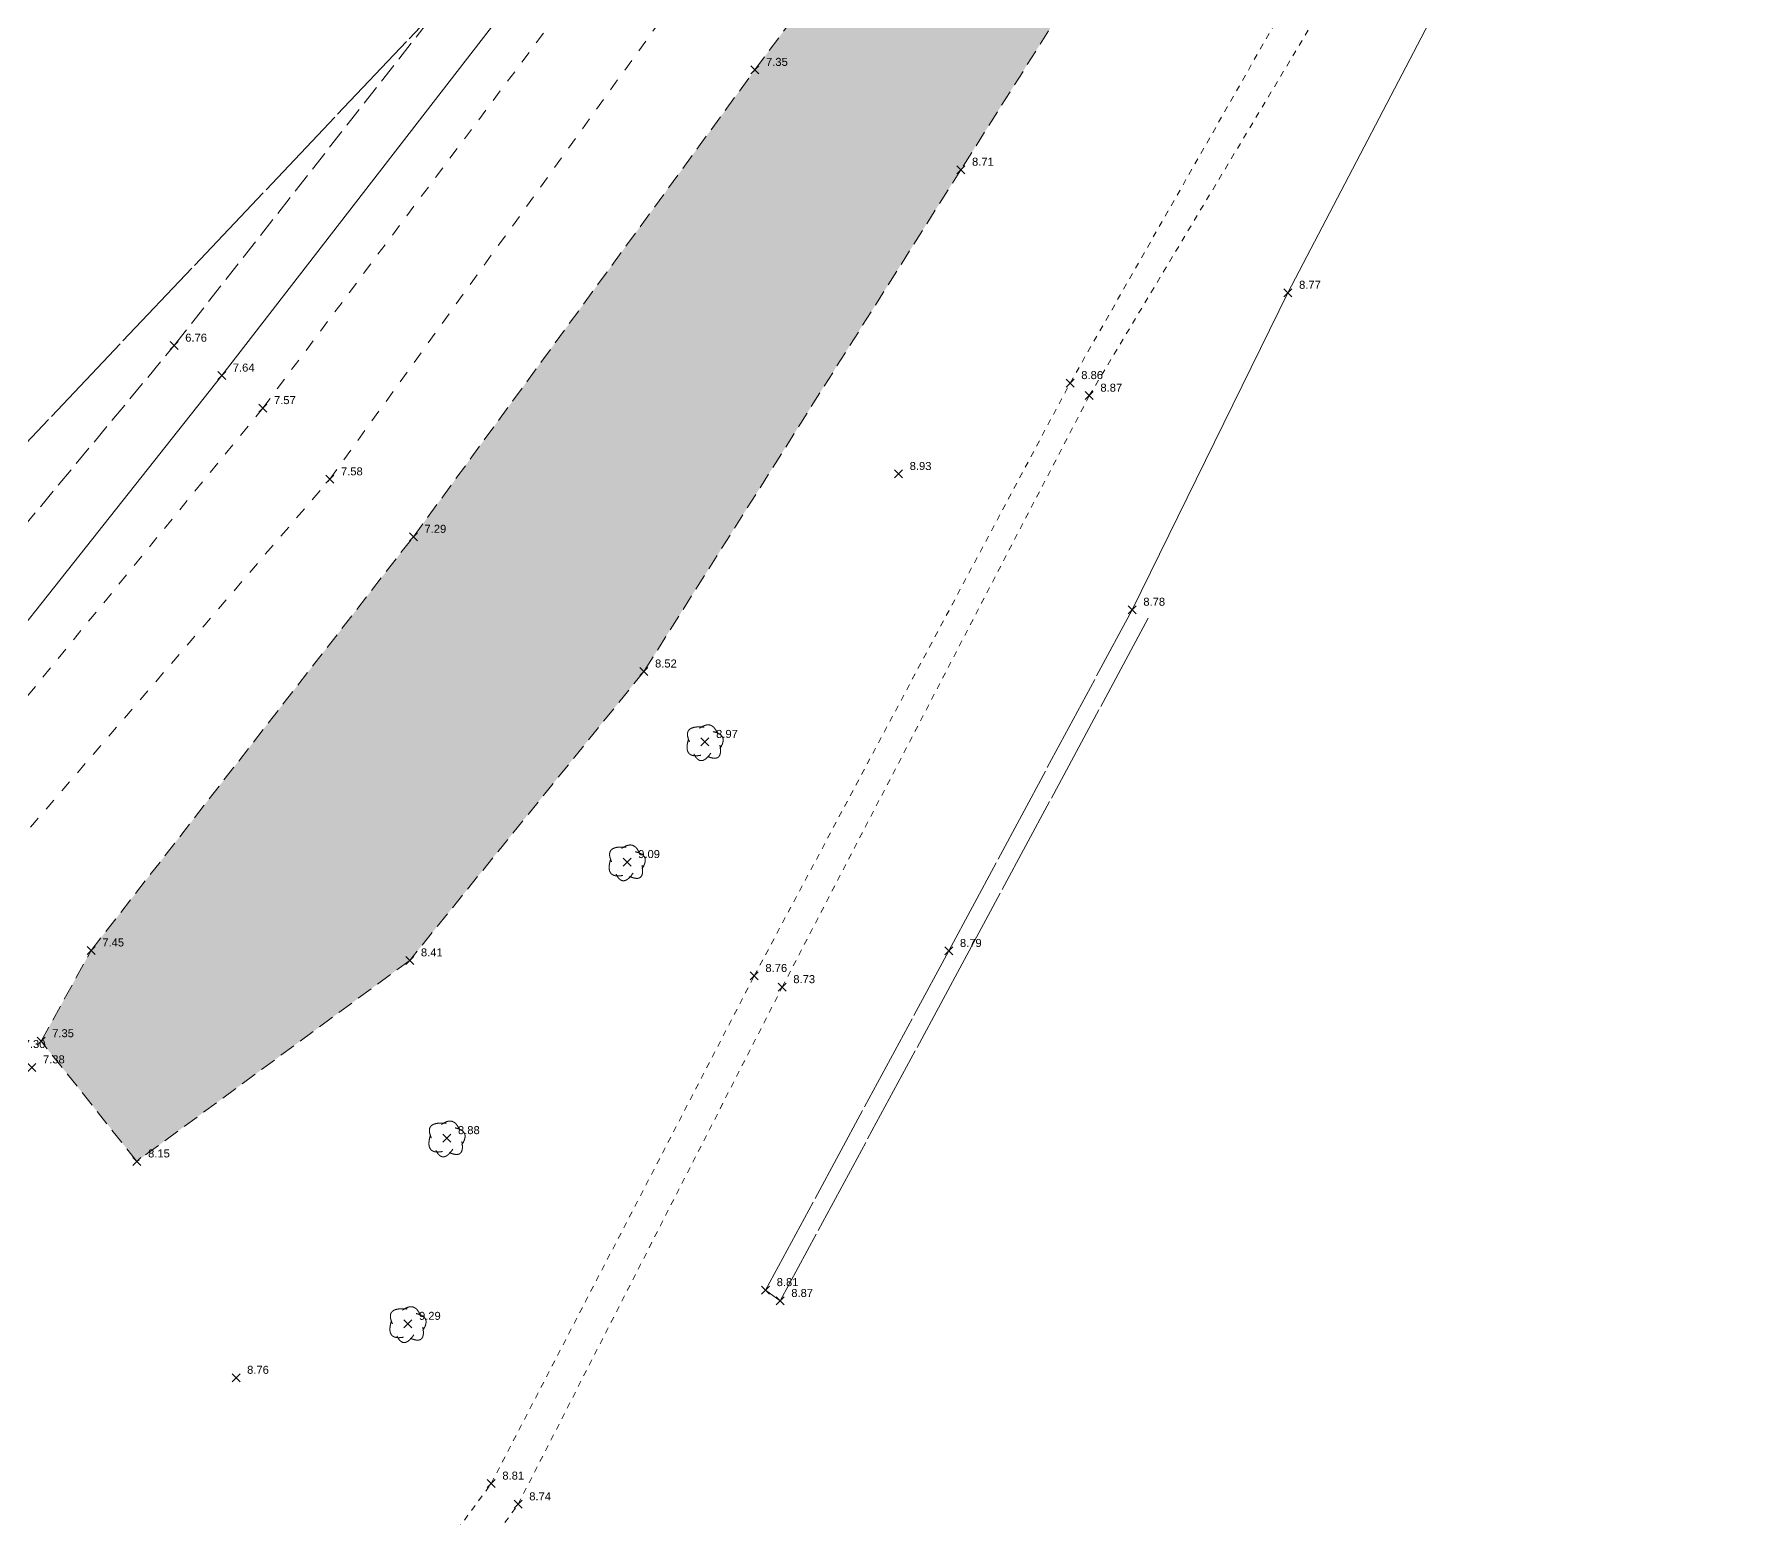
# Model space of a CAD drawing. Header units: metres. Extents: x 1232176 to 1232774, y 7198915 to 7199601.
# Drawn here: x 1232237.78 to 1232280.84, y 7198975.47 to 7199012.56 of the extents above; entities that cross this region are included whole.
import ezdxf

# ---------------------------------------------------------------- set-up
doc = ezdxf.new("R2010")
doc.units = ezdxf.units.M
doc.header["$PDMODE"] = 3
doc.header["$PDSIZE"] = 0.1
for name, pattern in [('LL_0829', [0.6, 0.3, -0.3]), ('OL_0942', [0.7, 0.5, -0.2]), ('SL_1146', [2.5, 2.5, 0]), ('Socle_Continu', [2.5, 2.5, 0]), ('TL_1181', [0.3, 0.15, -0.15]), ('TL_1182', [0.6, 0.4, -0.2]), ('YL_2901', [2.5, 2.5, 0])]:
    doc.linetypes.add(name, pattern=pattern)
for name, color, linetype, lineweight in [('CLOTU_SCS', 212, 'Socle_Continu', 13), ('JARDH_SCS', 82, 'Socle_Continu', 13), ('JARDI_SCS', 82, 'Socle_Continu', 13), ('NIVEL_SCS', 102, 'Socle_Continu', 13), ('SIGTA_SCI', 7, 'Socle_Continu', 13), ('SIGTO_SCI', 255, 'Socle_Continu', 13), ('VOIRI_SCS', 7, 'Socle_Continu', 13)]:
    doc.layers.add(name, color=color, linetype=linetype, lineweight=lineweight)
doc.layers.add('SIGTS_PSS', color=7, linetype='Socle_Continu', lineweight=13, true_color=0x9966cc)
doc.styles.get("Standard").update_dxf_attribs({"font": 'arial.ttf'})
doc.styles.add('Style_1', font='WINGDNG2.TTF')
doc.linetypes.add('OL_0943', pattern='A,0.4,["│",Standard,S=0.127,R=0,X=-0.32,Y=0.08],0.15,["l ı l ı l",Standard,S=0.127,R=0,X=-0.35,Y=0]', length=0.55)
doc.linetypes.add('SL_1142', pattern='A,0.5,0,["£",Style_1,S=0.1,R=0,X=0.2,Y=0],0.5', length=1)

# ---------------------------------------------------------------- blocks, each defined once
blk = doc.blocks.new('YP_1521')
at = {"layer": 'SIGTO_SCI', "color": 7, "linetype": 'Socle_Continu'}
blk.add_point((0, 0), dxfattribs=at)
at = {"layer": 'SIGTA_SCI', "linetype": 'Socle_Continu'}
blk.add_attdef('ALT', (0.278, 0.099), '', height=0.2, dxfattribs=at)
at = {"layer": 'SIGTA_SCI', "linetype": 'Socle_Continu', "flags": 9}
blk.add_attdef('CALQUE_ALT', (1.69, -1.18), '', height=0.2, dxfattribs=at)
at = {"layer": 'SIGTO_SCI', "linetype": 'Socle_Continu', "flags": 9}
for tag, p in [('ID', (1.69, 0.105)), ('NATURE', (1.69, -0.216)), ('FAMILLE', (1.69, -0.538)), ('CALQUE', (1.69, -0.859)), ('PCRS', (1.69, -1.823))]:
    blk.add_attdef(tag, p, '', height=0.2, dxfattribs=at)
blk = doc.blocks.new('TP_1203')
at = {"layer": 'JARDI_SCS', "linetype": 'Socle_Continu'}
for points in [[(-0.414, 0.059, 0.030688), (-0.44, -0.051, 0.042762), (-0.448, -0.139, 0.002681), (-0.448, -0.145, 0.068057), (-0.437, -0.22, 0.027564), (-0.43, -0.238, 0.0661), (-0.407, -0.278, 0.02929), (-0.395, -0.292, 0.071575), (-0.359, -0.319, 0.024959), (-0.339, -0.328, 0.055555), (-0.293, -0.342, 0.042997), (-0.227, -0.347, 0.011964), (-0.208, -0.347, 0.03671), (-0.105, -0.334)], [(-0.02, 0.369, 0.026081), (-0.147, 0.375, 0.000498), (-0.149, 0.375, 0.000061), (-0.149, 0.375, 0.039737), (-0.254, 0.367, 0.05935), (-0.332, 0.345, 0.002412), (-0.335, 0.344, 0.092506), (-0.393, 0.305, 0.000753), (-0.393, 0.305, 0.098491), (-0.424, 0.258, 0.011844), (-0.427, 0.252, 0.083514), (-0.437, 0.191, 0.009601), (-0.437, 0.184, 0.062383), (-0.423, 0.101, 0.027233), (-0.4, 0.034, 0.012932), (-0.386, 0.003)], [(0.317, 0.2, 0.007667), (0.31, 0.219, 0.026874), (0.279, 0.282, 0.047786), (0.236, 0.346, 0.023985), (0.22, 0.364, 0.040407), (0.188, 0.391, 0.05708), (0.15, 0.412, 0.021505), (0.134, 0.418, 0.075257), (0.079, 0.426, 0.004647), (0.075, 0.426, 0.067031), (0.011, 0.416, 0.025669), (-0.025, 0.403, 0.024468), (-0.058, 0.388, 0.036292), (-0.133, 0.341)], [(0.373, -0.166, 0.034341), (0.42, -0.085, 0.016386), (0.431, -0.062, 0.033024), (0.447, -0.013, 0.065516), (0.455, 0.048, 0.004498), (0.455, 0.052, 0.088708), (0.444, 0.108, 0.001985), (0.443, 0.11, 0.087204), (0.413, 0.157, 0.010127), (0.407, 0.164, 0.060799), (0.363, 0.198, 0.037701), (0.311, 0.224, 0.012492), (0.293, 0.231, 0.034867), (0.205, 0.256)], [(-0.274, -0.306, 0.039486), (-0.23, -0.38, 0.04359), (-0.198, -0.418, 0.016585), (-0.184, -0.431, 0.081902), (-0.139, -0.459, 0.006579), (-0.135, -0.461, 0.089308), (-0.092, -0.468, 0.016983), (-0.084, -0.468, 0.078527), (-0.037, -0.457, 0.013117), (-0.03, -0.454, 0.063228), (0.027, -0.417, 0.02257), (0.061, -0.386, 0.018838), (0.086, -0.359, 0.027877), (0.148, -0.278)], [(0.064, -0.363, 0.004702), (0.076, -0.368, 0.029397), (0.155, -0.395, 0.053456), (0.231, -0.408, 0.017025), (0.243, -0.409, 0.067312), (0.292, -0.402, 0.029038), (0.305, -0.398, 0.085197), (0.338, -0.377, 0.008842), (0.341, -0.374, 0.097758), (0.369, -0.332, 0.000163), (0.369, -0.332, 0.072483), (0.386, -0.268, 0.026786), (0.388, -0.219, 0.018833), (0.387, -0.184, 0.02958), (0.373, -0.081)]]:
    blk.add_lwpolyline(points, format="xyb", dxfattribs=at)
at = {"layer": 'JARDI_SCS', "linetype": 'Socle_Continu', "flags": 9}
for tag, p in [('ID', (0.889, 0.246)), ('NATURE', (0.889, -0.075)), ('FAMILLE', (0.889, -0.396)), ('CALQUE', (0.889, -0.718)), ('PCRS', (0.889, -1.039))]:
    blk.add_attdef(tag, p, '', height=0.2, dxfattribs=at)

msp = doc.modelspace()

# ---------------------------------------------------------------- hatches: boundary and pattern name
at = {"layer": 'JARDH_SCS', "linetype": 'Socle_Continu'}
h = msp.add_hatch(dxfattribs=at)
h.set_pattern_fill('TL_1184', color=256, pattern_type=2)
h.set_pattern_definition([(296.565051, (0.15, 0.18), (1.0000000025, -1.00000000421), [0.02236068, -2.2137073]), (243.434949, (0.16, 0.2), (7.563e-09, -1.000000001118), [0.02236068, -2.2137073]), (0, (0.14, 0.2), (0, 1), [0.02, -0.98]), (285.945396, (0.12, 0.27), (1.0000000011657, -2.9999999985673), [0.0728011, -7.20730879]), (206.565051, (0.14, 0.28), (-1.00000000421, -1.0000000025), [0.02236068, -2.2137073]), (333.434949, (0.12, 0.29), (1.000000001118, 7.563e-09), [0.02236068, -2.2137073]), (251.565051, (0.14, 0.35), (7.2e-11, -1.000000003109), [0.06324555, -3.09903211]), (180, (0.16, 0.35), (-1e-16, -1), [0.02, -0.98]), (296.565051, (0.15, 0.37), (1.0000000025, -1.00000000421), [0.02236068, -2.2137073]), (233.130102, (0.18, 0.41), (-2.0000000185436, -2.9999999876376), [0.05, -4.95]), (180, (0.2, 0.41), (-1e-16, -1), [0.02, -0.98]), (270, (0.2, 0.43), (1, -2e-16), [0.02, -0.98]), (206.565051, (0.24, 0.45), (-1.00000000421, -1.0000000025), [0.04472136, -2.19134662]), (161.565051, (0.27, 0.44), (-1.000000003109, -7.2e-11), [0.03162278, -3.13065488]), (270, (0.27, 0.46), (1, -2e-16), [0.02, -0.98]), (180, (0.33, 0.46), (-1e-16, -1), [0.06, -0.94]), (116.565051, (0.34, 0.44), (-1.0000000025, 1.00000000421), [0.02236068, -2.2137073]), (243.434949, (0.35, 0.46), (7.563e-09, -1.000000001118), [0.02236068, -2.2137073]), (165.963757, (0.39, 0.45), (-1.000000001063, -1.30176e-08), [0.04123106, -4.08187457]), (135, (0.42, 0.42), (-0.99999999832, 6e-17), [0.04242641, -1.37178716]), (90, (0.42, 0.4), (-1, 6e-17), [0.02, -0.98]), (180, (0.44, 0.4), (-1e-16, -1), [0.02, -0.98]), (116.565051, (0.46, 0.36), (-1.0000000025, 1.00000000421), [0.04472136, -2.19134662]), (90, (0.46, 0.34), (-1, 6e-17), [0.02, -0.98]), (153.434949, (0.48, 0.33), (-1.000000001118, -7.563e-09), [0.02236068, -2.2137073]), (90, (0.48, 0.27), (-1, 6e-17), [0.06, -0.94]), (45, (0.46, 0.25), (0, 0.99999999832), [0.02828427, -1.38592929]), (116.565051, (0.47, 0.23), (-1.0000000025, 1.00000000421), [0.02236068, -2.2137073]), (68.198591, (0.45, 0.18), (0.99999997321, 3.000000010085), [0.05385165, -5.33131316]), (18.434949, (0.42, 0.17), (1.99999999364, 1.00000000929), [0.03162278, -3.13065488]), (90, (0.42, 0.15), (-1, 6e-17), [0.02, -0.98]), (36.869898, (0.38, 0.12), (0.999999993819, 1.000000006181), [0.05, -4.95]), (0, (0.35, 0.12), (0, 1), [0.03, -0.97]), (63.434949, (0.34, 0.1), (-7.563e-09, 1.000000001118), [0.02236068, -2.2137073]), (0, (0.28, 0.1), (0, 1), [0.06, -0.94]), (315, (0.26, 0.12), (0.99999999832, -3e-16), [0.02828427, -1.38592929]), (26.565051, (0.24, 0.11), (1.00000000421, 1.0000000025), [0.02236068, -2.2137073]), (341.565051, (0.21, 0.12), (1.000000003109, 7.2e-11), [0.03162278, -3.13065488]), (321.340192, (0.16, 0.16), (4.0000000117843, -2.999999983464), [0.06403124, -6.339093]), (90, (0.31, 0.27), (-1, 6e-17), [0.02, -0.98]), (0, (0.29, 0.27), (0, 1), [0.02, -0.98]), (270, (0.29, 0.29), (1, -2e-16), [0.02, -0.98]), (180, (0.31, 0.29), (-1e-16, -1), [0.02, -0.98]), (90, (0.75, 0.77), (-1, 6e-17), [0.02, -0.98]), (0, (0.73, 0.77), (0, 1), [0.02, -0.98]), (270, (0.73, 0.79), (1, -2e-16), [0.02, -0.98]), (180, (0.75, 0.79), (-1e-16, -1), [0.02, -0.98]), (296.565051, (0.59, 0.68), (1.0000000025, -1.00000000421), [0.02236068, -2.2137073]), (243.434949, (0.6, 0.7), (7.563e-09, -1.000000001118), [0.02236068, -2.2137073]), (0, (0.58, 0.7), (0, 1), [0.02, -0.98]), (285.945396, (0.56, 0.77), (1.0000000011657, -2.9999999985673), [0.0728011, -7.20730879]), (206.565051, (0.58, 0.78), (-1.00000000421, -1.0000000025), [0.02236068, -2.2137073]), (333.434949, (0.56, 0.79), (1.000000001118, 7.563e-09), [0.02236068, -2.2137073]), (251.565051, (0.58, 0.85), (7.2e-11, -1.000000003109), [0.06324555, -3.09903211]), (180, (0.6, 0.85), (-1e-16, -1), [0.02, -0.98]), (296.565051, (0.59, 0.87), (1.0000000025, -1.00000000421), [0.02236068, -2.2137073]), (233.130102, (0.62, 0.91), (-2.0000000185436, -2.9999999876376), [0.05, -4.95]), (180, (0.64, 0.91), (-1e-16, -1), [0.02, -0.98]), (270, (0.64, 0.93), (1, -2e-16), [0.02, -0.98]), (206.565051, (0.68, 0.95), (-1.00000000421, -1.0000000025), [0.04472136, -2.19134662]), (161.565051, (0.71, 0.94), (-1.000000003109, -7.2e-11), [0.03162278, -3.13065488]), (270, (0.71, 0.96), (1, -2e-16), [0.02, -0.98]), (180, (0.77, 0.96), (-1e-16, -1), [0.06, -0.94]), (116.565051, (0.78, 0.94), (-1.0000000025, 1.00000000421), [0.02236068, -2.2137073]), (243.434949, (0.79, 0.96), (7.563e-09, -1.000000001118), [0.02236068, -2.2137073]), (165.963757, (0.83, 0.95), (-1.000000001063, -1.30176e-08), [0.04123106, -4.08187457]), (135, (0.86, 0.92), (-0.99999999832, 6e-17), [0.04242641, -1.37178716]), (90, (0.86, 0.9), (-1, 6e-17), [0.02, -0.98]), (180, (0.88, 0.9), (-1e-16, -1), [0.02, -0.98]), (116.565051, (0.9, 0.86), (-1.0000000025, 1.00000000421), [0.04472136, -2.19134662]), (90, (0.9, 0.84), (-1, 6e-17), [0.02, -0.98]), (153.434949, (0.92, 0.83), (-1.000000001118, -7.563e-09), [0.02236068, -2.2137073]), (90, (0.92, 0.77), (-1, 6e-17), [0.06, -0.94]), (45, (0.9, 0.75), (0, 0.99999999832), [0.02828427, -1.38592929]), (116.565051, (0.91, 0.73), (-1.0000000025, 1.00000000421), [0.02236068, -2.2137073]), (68.198591, (0.89, 0.68), (0.99999997321, 3.000000010085), [0.05385165, -5.33131316]), (18.434949, (0.86, 0.67), (1.99999999364, 1.00000000929), [0.03162278, -3.13065488]), (90, (0.86, 0.65), (-1, 6e-17), [0.02, -0.98]), (36.869898, (0.82, 0.62), (0.999999993819, 1.000000006181), [0.05, -4.95]), (0, (0.79, 0.62), (0, 1), [0.03, -0.97]), (63.434949, (0.78, 0.6), (-7.563e-09, 1.000000001118), [0.02236068, -2.2137073]), (0, (0.72, 0.6), (0, 1), [0.06, -0.94]), (315, (0.7, 0.62), (0.99999999832, -3e-16), [0.02828427, -1.38592929]), (26.565051, (0.68, 0.61), (1.00000000421, 1.0000000025), [0.02236068, -2.2137073]), (341.565051, (0.65, 0.62), (1.000000003109, 7.2e-11), [0.03162278, -3.13065488]), (321.340192, (0.6, 0.66), (4.0000000117843, -2.999999983464), [0.06403124, -6.339093]), (296.565051, (0.51, 0.265), (1.0000000025, -1.00000000421), [0.01118034, -2.22488764]), (243.434949, (0.515, 0.275), (7.563e-09, -1.000000001118), [0.01118034, -2.22488764]), (0, (0.505, 0.275), (0, 1), [0.01, -0.99]), (285.945396, (0.495, 0.31), (1.0000000011657, -2.9999999985673), [0.03640055, -7.24370934]), (206.565051, (0.505, 0.315), (-1.00000000421, -1.0000000025), [0.01118034, -2.22488764]), (333.434949, (0.495, 0.32), (1.000000001118, 7.563e-09), [0.01118034, -2.22488764]), (251.565051, (0.505, 0.35), (7.2e-11, -1.000000003109), [0.03162278, -3.13065488]), (180, (0.515, 0.35), (-1e-16, -1), [0.01, -0.99]), (296.565051, (0.51, 0.36), (1.0000000025, -1.00000000421), [0.01118034, -2.22488764]), (233.130102, (0.525, 0.38), (-2.0000000185436, -2.9999999876376), [0.025, -4.975]), (180, (0.535, 0.38), (-1e-16, -1), [0.01, -0.99]), (270, (0.535, 0.39), (1, -2e-16), [0.01, -0.99]), (206.565051, (0.555, 0.4), (-1.00000000421, -1.0000000025), [0.02236068, -2.2137073]), (161.565051, (0.57, 0.395), (-1.000000003109, -7.2e-11), [0.01581139, -3.14646627]), (270, (0.57, 0.405), (1, -2e-16), [0.01, -0.99]), (180, (0.6, 0.405), (-1e-16, -1), [0.03, -0.97]), (116.565051, (0.605, 0.395), (-1.0000000025, 1.00000000421), [0.01118034, -2.22488764]), (243.434949, (0.61, 0.405), (7.563e-09, -1.000000001118), [0.01118034, -2.22488764]), (165.963757, (0.63, 0.4), (-1.000000001063, -1.30176e-08), [0.02061553, -4.1024901]), (135, (0.645, 0.385), (-0.99999999832, 6e-17), [0.0212132, -1.39300036]), (90, (0.645, 0.375), (-1, 6e-17), [0.01, -0.99]), (180, (0.655, 0.375), (-1e-16, -1), [0.01, -0.99]), (116.565051, (0.665, 0.355), (-1.0000000025, 1.00000000421), [0.02236068, -2.2137073]), (90, (0.665, 0.345), (-1, 6e-17), [0.01, -0.99]), (153.434949, (0.675, 0.34), (-1.000000001118, -7.563e-09), [0.01118034, -2.22488764]), (90, (0.675, 0.31), (-1, 6e-17), [0.03, -0.97]), (45, (0.665, 0.3), (0, 0.99999999832), [0.01414214, -1.40007143]), (116.565051, (0.67, 0.29), (-1.0000000025, 1.00000000421), [0.01118034, -2.22488764]), (68.198591, (0.66, 0.265), (0.99999997321, 3.000000010085), [0.02692582, -5.35823898]), (18.434949, (0.645, 0.26), (1.99999999364, 1.00000000929), [0.01581139, -3.14646627]), (90, (0.645, 0.25), (-1, 6e-17), [0.01, -0.99]), (36.869898, (0.625, 0.235), (0.999999993819, 1.000000006181), [0.025, -4.975]), (0, (0.61, 0.235), (0, 1), [0.015, -0.985]), (63.434949, (0.605, 0.225), (-7.563e-09, 1.000000001118), [0.01118034, -2.22488764]), (0, (0.575, 0.225), (0, 1), [0.03, -0.97]), (315, (0.565, 0.235), (0.99999999832, -3e-16), [0.01414214, -1.40007143]), (26.565051, (0.555, 0.23), (1.00000000421, 1.0000000025), [0.01118034, -2.22488764]), (341.565051, (0.54, 0.235), (1.000000003109, 7.2e-11), [0.01581139, -3.14646627]), (321.340192, (0.515, 0.255), (4.0000000117843, -2.999999983464), [0.03201562, -6.37110862]), (90, (0.59, 0.31), (-1, 6e-17), [0.01, -0.99]), (0, (0.58, 0.31), (0, 1), [0.01, -0.99]), (270, (0.58, 0.32), (1, -2e-16), [0.01, -0.99]), (180, (0.59, 0.32), (-1e-16, -1), [0.01, -0.99]), (90, (0.325, 0.74), (-1, 6e-17), [0.01, -0.99]), (0, (0.315, 0.74), (0, 1), [0.01, -0.99]), (270, (0.315, 0.75), (1, -2e-16), [0.01, -0.99]), (180, (0.325, 0.75), (-1e-16, -1), [0.01, -0.99]), (296.565051, (0.245, 0.695), (1.0000000025, -1.00000000421), [0.01118034, -2.22488764]), (243.434949, (0.25, 0.705), (7.563e-09, -1.000000001118), [0.01118034, -2.22488764]), (0, (0.24, 0.705), (0, 1), [0.01, -0.99]), (285.945396, (0.23, 0.74), (1.0000000011657, -2.9999999985673), [0.03640055, -7.24370934]), (206.565051, (0.24, 0.745), (-1.00000000421, -1.0000000025), [0.01118034, -2.22488764]), (333.434949, (0.23, 0.75), (1.000000001118, 7.563e-09), [0.01118034, -2.22488764]), (251.565051, (0.24, 0.78), (7.2e-11, -1.000000003109), [0.03162278, -3.13065488]), (180, (0.25, 0.78), (-1e-16, -1), [0.01, -0.99]), (296.565051, (0.245, 0.79), (1.0000000025, -1.00000000421), [0.01118034, -2.22488764]), (233.130102, (0.26, 0.81), (-2.0000000185436, -2.9999999876376), [0.025, -4.975]), (180, (0.27, 0.81), (-1e-16, -1), [0.01, -0.99]), (270, (0.27, 0.82), (1, -2e-16), [0.01, -0.99]), (206.565051, (0.29, 0.83), (-1.00000000421, -1.0000000025), [0.02236068, -2.2137073]), (161.565051, (0.305, 0.825), (-1.000000003109, -7.2e-11), [0.01581139, -3.14646627]), (270, (0.305, 0.835), (1, -2e-16), [0.01, -0.99]), (180, (0.335, 0.835), (-1e-16, -1), [0.03, -0.97]), (116.565051, (0.34, 0.825), (-1.0000000025, 1.00000000421), [0.01118034, -2.22488764]), (243.434949, (0.345, 0.835), (7.563e-09, -1.000000001118), [0.01118034, -2.22488764]), (165.963757, (0.365, 0.83), (-1.000000001063, -1.30176e-08), [0.02061553, -4.1024901]), (135, (0.38, 0.815), (-0.99999999832, 6e-17), [0.0212132, -1.39300036]), (90, (0.38, 0.805), (-1, 6e-17), [0.01, -0.99]), (180, (0.39, 0.805), (-1e-16, -1), [0.01, -0.99]), (116.565051, (0.4, 0.785), (-1.0000000025, 1.00000000421), [0.02236068, -2.2137073]), (90, (0.4, 0.775), (-1, 6e-17), [0.01, -0.99]), (153.434949, (0.41, 0.77), (-1.000000001118, -7.563e-09), [0.01118034, -2.22488764]), (90, (0.41, 0.74), (-1, 6e-17), [0.03, -0.97]), (45, (0.4, 0.73), (0, 0.99999999832), [0.01414214, -1.40007143]), (116.565051, (0.405, 0.72), (-1.0000000025, 1.00000000421), [0.01118034, -2.22488764]), (68.198591, (0.395, 0.695), (0.99999997321, 3.000000010085), [0.02692582, -5.35823898]), (18.434949, (0.38, 0.69), (1.99999999364, 1.00000000929), [0.01581139, -3.14646627]), (90, (0.38, 0.68), (-1, 6e-17), [0.01, -0.99]), (36.869898, (0.36, 0.665), (0.999999993819, 1.000000006181), [0.025, -4.975]), (0, (0.345, 0.665), (0, 1), [0.015, -0.985]), (63.434949, (0.34, 0.655), (-7.563e-09, 1.000000001118), [0.01118034, -2.22488764]), (0, (0.31, 0.655), (0, 1), [0.03, -0.97]), (315, (0.3, 0.665), (0.99999999832, -3e-16), [0.01414214, -1.40007143]), (26.565051, (0.29, 0.66), (1.00000000421, 1.0000000025), [0.01118034, -2.22488764]), (341.565051, (0.275, 0.665), (1.000000003109, 7.2e-11), [0.01581139, -3.14646627]), (321.340192, (0.25, 0.685), (4.0000000117843, -2.999999983464), [0.03201562, -6.37110862]), (0, (0.78, 0.78), (0, 1), [0.13, -0.87]), (59.036243, (0.75, 0.81), (1.0000000137878, 1.999999997031), [0.11661904, -5.71433286]), (38.659808, (0.81, 0.83), (1.000000007959, 0.9999999959662), [0.06403124, -6.339093]), (120.963757, (0.72, 0.82), (-2.0000000296986, 2.9999999828884), [0.11661904, -5.71433286]), (169.695154, (0.7, 0.79), (-6.0000000095237, 0.9999999502402), [0.1118034, -11.06853649]), (213.690068, (0.71, 0.76), (-0.999999990211, -1.000000009531), [0.10816654, -3.49738474]), (259.695154, (0.73, 0.73), (-0.9999999502402, -6.0000000095237), [0.1118034, -11.06853649]), (288.434949, (0.78, 0.73), (1.00000000929, -1.99999999364), [0.09486833, -3.06740933]), (333.434949, (0.82, 0.74), (1.000000001118, 7.563e-09), [0.06708204, -2.16898594]), (333.434949, (0.38, 0.24), (1.000000001118, 7.563e-09), [0.06708204, -2.16898594]), (288.434949, (0.34, 0.23), (1.00000000929, -1.99999999364), [0.09486833, -3.06740933]), (259.695154, (0.29, 0.23), (-0.9999999502402, -6.0000000095237), [0.1118034, -11.06853649]), (213.690068, (0.27, 0.26), (-0.999999990211, -1.000000009531), [0.10816654, -3.49738474]), (169.695154, (0.26, 0.29), (-6.0000000095237, 0.9999999502402), [0.1118034, -11.06853649]), (120.963757, (0.28, 0.32), (-2.0000000296986, 2.9999999828884), [0.11661904, -5.71433286]), (38.659808, (0.37, 0.33), (1.000000007959, 0.9999999959662), [0.06403124, -6.339093]), (59.036243, (0.31, 0.31), (1.0000000137878, 1.999999997031), [0.11661904, -5.71433286]), (0, (0.34, 0.28), (0, 1), [0.13, -0.87])])
h.paths.add_polyline_path([(1232260.935, 7199009.18), (1232267.292, 7199019.246), (1232264.308, 7199022.683), (1232263.939, 7199022.652), (1232255.786, 7199011.675), (1232247.251, 7199000.007), (1232239.199, 7198989.67), (1232237.947, 7198987.402), (1232240.343, 7198984.398), (1232247.162, 7198989.422), (1232253.013, 7198996.641)])

# ---------------------------------------------------------------- linework, layer by layer
at = {"layer": 'CLOTU_SCS', "linetype": 'SL_1142'}
msp.add_polyline3d([(1232321.343, 7199110.268, 8.83), (1232316.554, 7199098.48, 9.1), (1232314.72, 7199094.099, 9), (1232309.469, 7199083.371, 8.77), (1232301.457, 7199067.257, 8.69), (1232294.508, 7199053.869, 8.84), (1232287.477, 7199040.638, 8.88), (1232281.893, 7199030.03, 8.79), (1232279.084, 7199024.794, 8.79), (1232273.297, 7199014.124, 8.78), (1232269.107, 7199006.106, 8.77), (1232265.215, 7198998.184, 8.78)], dxfattribs=at)
at = {"layer": 'CLOTU_SCS', "linetype": 'SL_1146'}
msp.add_polyline3d([(1232265.611, 7198997.971, 11.431), (1232261.028, 7198989.445, 10.152), (1232256.417, 7198980.912, 8.87), (1232256.053, 7198981.183, 8.81), (1232260.632, 7198989.658, 8.79), (1232265.215, 7198998.184, 8.78)], dxfattribs=at)
at = {"layer": 'JARDI_SCS', "linetype": 'TL_1181'}
for points in [[(1232197.318, 7198952.162, 7.55), (1232204.569, 7198950.784, 8.08), (1232217.427, 7198950.952, 8.72), (1232229.807, 7198953.043, 9.18), (1232234.422, 7198955.65, 9.21), (1232241.426, 7198965.76, 9.03), (1232249.197, 7198976.349, 8.81), (1232255.77, 7198989.034, 8.76), (1232263.664, 7199003.848, 8.86), (1232270.486, 7199015.828, 8.82), (1232275.89, 7199025.669, 8.85), (1232277.688, 7199029.021, 8.94), (1232284.367, 7199043.587, 8.96), (1232291.149, 7199056.187, 9.02)], [(1232197.06, 7198951.518, 7.62), (1232204.639, 7198950.048, 8.09), (1232217.277, 7198950.282, 8.75), (1232230.212, 7198952.401, 9.16), (1232234.852, 7198955.026, 9.23), (1232242.295, 7198965.43, 9.03), (1232249.869, 7198975.83, 8.74), (1232256.468, 7198988.753, 8.73), (1232264.142, 7199003.533, 8.87), (1232271.251, 7199015.397, 8.81), (1232276.542, 7199025.341, 8.83), (1232278.484, 7199028.71, 8.85), (1232285.571, 7199042.458, 8.9), (1232285.56, 7199042.46, 8.89), (1232292.377, 7199055.57, 8.97)]]:
    msp.add_polyline3d(points, dxfattribs=at)
at = {"layer": 'JARDI_SCS', "linetype": 'TL_1182'}
msp.add_polyline3d([(1232264.308, 7199022.683, 7.28), (1232267.292, 7199019.246, 8.77), (1232260.935, 7199009.18, 8.71), (1232253.013, 7198996.641, 8.52), (1232247.162, 7198989.422, 8.41), (1232240.343, 7198984.398, 8.15), (1232237.947, 7198987.402, 7.35), (1232239.199, 7198989.67, 7.45), (1232247.251, 7199000.007, 7.29), (1232255.786, 7199011.675, 7.35), (1232263.939, 7199022.652, 7.38)], close=True, dxfattribs=at)
at = {"layer": 'NIVEL_SCS', "linetype": 'OL_0943'}
msp.add_polyline3d([(1232197.212, 7198958.86, 7.66), (1232216.636, 7198975.033, 7.55), (1232224.328, 7198982.646, 7.55), (1232233.003, 7198992.095, 7.66), (1232242.461, 7199004.035, 7.64), (1232250.885, 7199014.922, 7.65), (1232259.005, 7199027.27, 7.55), (1232262.44, 7199031.804, 7.61), (1232267.175, 7199039.126, 7.65), (1232275.99, 7199051.872, 7.62), (1232283.106, 7199065.148, 7.66), (1232290.425, 7199079.683, 7.63), (1232296.327, 7199093.83, 7.57), (1232302.82, 7199108.113, 7.58), (1232306.218, 7199115.725, 7.61), (1232310.612, 7199128.289, 7.66), (1232312.698, 7199134.972, 7.64), (1232317.873, 7199147.99, 7.62), (1232319.831, 7199154.534, 7.61), (1232324.487, 7199170.056, 7.62), (1232327.554, 7199183.528, 7.53)], dxfattribs=at)
at = {"layer": 'NIVEL_SCS', "linetype": 'OL_0942'}
msp.add_polyline3d([(1232175.843, 7198948.586, 6.72), (1232184.063, 7198952.035, 7.11), (1232185.912, 7198953.067, 6.26), (1232187.586, 7198954.543, 6.93), (1232196.009, 7198960.467, 6.87), (1232197.895, 7198961.873, 6.79), (1232206.166, 7198967.949, 6.84), (1232215.67, 7198976.275, 6.84), (1232223.339, 7198983.742, 6.91), (1232231.669, 7198993.219, 6.88), (1232241.271, 7199004.783, 6.76), (1232249.867, 7199015.747, 6.75), (1232257.789, 7199027.81, 6.89), (1232261.065, 7199032.4, 6.7), (1232265.711, 7199039.928, 6.87), (1232275.111, 7199052.483, 6.97)], dxfattribs=at)
at = {"layer": 'SIGTS_PSS', "linetype": 'YL_2901'}
msp.add_polyline3d([(1232242.852, 7198954.501, 9.55), (1232189.936, 7198952.042, 7.7), (1232261.971, 7199028.11, 7.52), (1232304.103, 7199106.496, 7.55), (1232331.072, 7199190.429, 7.6), (1232351.22, 7199279.26, 7.54), (1232386.124, 7199352.6, 7.55), (1232443.41, 7199421.398, 7.6), (1232502.151, 7199471.743, 7.73), (1232588.035, 7199526.334, 7.98), (1232660.288, 7199552.976, 8.2), (1232726.202, 7199576.527, 11.02)], dxfattribs=at)
at = {"layer": 'VOIRI_SCS', "linetype": 'LL_0829'}
for points in [[(1232176.773, 7198945.58, 7.83), (1232184.824, 7198949.136, 7.72), (1232189.035, 7198951.799, 7.69), (1232197.775, 7198957.97, 7.66), (1232200.189, 7198959.681, 7.63), (1232207.34, 7198965.315, 7.59), (1232217.299, 7198974.288, 7.59), (1232225.041, 7198981.756, 7.55), (1232233.817, 7198991.391, 7.55), (1232243.49, 7199003.223, 7.57), (1232251.893, 7199014.445, 7.57), (1232260.381, 7199026.224, 7.51), (1232263.533, 7199030.724, 7.53), (1232268.608, 7199038.321, 7.53), (1232276.637, 7199051.367, 7.57)], [(1232264.448, 7198967.142, 9.32), (1232242.997, 7198952.434, 9.25), (1232231.973, 7198944.154, 9.18), (1232227.845, 7198941.62, 9.24), (1232223.189, 7198939.62, 9.18), (1232220.63, 7198939.154, 9.19), (1232219.365, 7198939.33, 9.17), (1232214.972, 7198940.783, 9.03), (1232213.989, 7198941.41, 8.98), (1232204.769, 7198945.131, 8.44), (1232196.071, 7198947.718, 7.92), (1232190.401, 7198949.454, 7.72), (1232199.035, 7198956.071, 7.69), (1232200.974, 7198957.759, 7.67), (1232208.559, 7198963.401, 7.64), (1232218.882, 7198972.656, 7.57), (1232226.247, 7198979.752, 7.53), (1232235.334, 7198990.017, 7.55), (1232245.164, 7199001.443, 7.58), (1232253.668, 7199013.241, 7.56), (1232262.097, 7199024.88, 7.5), (1232265.025, 7199029.428, 7.5), (1232270.393, 7199037.074, 7.51), (1232278.528, 7199050.379, 7.54)]]:
    msp.add_polyline3d(points, dxfattribs=at)

# ---------------------------------------------------------------- block references
at = {"layer": 'JARDI_SCS', "linetype": 'Socle_Continu'}
for p in [(1232254.538, 7198994.881, 8.97), (1232252.592, 7198991.879, 9.09), (1232248.088, 7198984.98, 8.88), (1232247.113, 7198980.34, 9.29)]:
    msp.add_blockref('TP_1203', p, dxfattribs=at)
at = {"layer": 'SIGTO_SCI', "linetype": 'Socle_Continu'}
ref = msp.add_blockref('YP_1521', (1232255.786, 7199011.675, 7.35), dxfattribs=at)
ref.add_attrib('ALT', '7.35', (1232256.064, 7199011.774, 7.35), dxfattribs={"layer": 'SIGTA_SCI', "linetype": 'Socle_Continu', "height": 0.2})
ref = msp.add_blockref('YP_1521', (1232260.935, 7199009.18, 8.71), dxfattribs=at)
ref.add_attrib('ALT', '8.71', (1232261.212, 7199009.279, 8.71), dxfattribs={"layer": 'SIGTA_SCI', "linetype": 'Socle_Continu', "height": 0.2})
ref = msp.add_blockref('YP_1521', (1232269.107, 7199006.106, 8.77), dxfattribs=at)
ref.add_attrib('ALT', '8.77', (1232269.385, 7199006.204, 8.77), dxfattribs={"layer": 'SIGTA_SCI', "linetype": 'Socle_Continu', "height": 0.2})
ref = msp.add_blockref('YP_1521', (1232241.271, 7199004.783, 6.76), dxfattribs=at)
ref.add_attrib('ALT', '6.76', (1232241.549, 7199004.882, 6.76), dxfattribs={"layer": 'SIGTA_SCI', "linetype": 'Socle_Continu', "height": 0.2})
ref = msp.add_blockref('YP_1521', (1232242.461, 7199004.035, 7.64), dxfattribs=at)
ref.add_attrib('ALT', '7.64', (1232242.739, 7199004.134, 7.64), dxfattribs={"layer": 'SIGTA_SCI', "linetype": 'Socle_Continu', "height": 0.2})
ref = msp.add_blockref('YP_1521', (1232263.664, 7199003.848, 8.86), dxfattribs=at)
ref.add_attrib('ALT', '8.86', (1232263.942, 7199003.947, 8.86), dxfattribs={"layer": 'SIGTA_SCI', "linetype": 'Socle_Continu', "height": 0.2})
ref = msp.add_blockref('YP_1521', (1232264.142, 7199003.533, 8.87), dxfattribs=at)
ref.add_attrib('ALT', '8.87', (1232264.42, 7199003.632, 8.87), dxfattribs={"layer": 'SIGTA_SCI', "linetype": 'Socle_Continu', "height": 0.2})
ref = msp.add_blockref('YP_1521', (1232243.49, 7199003.223, 7.57), dxfattribs=at)
ref.add_attrib('ALT', '7.57', (1232243.768, 7199003.322, 7.57), dxfattribs={"layer": 'SIGTA_SCI', "linetype": 'Socle_Continu', "height": 0.2})
ref = msp.add_blockref('YP_1521', (1232245.164, 7199001.443, 7.58), dxfattribs=at)
ref.add_attrib('ALT', '7.58', (1232245.442, 7199001.541, 7.58), dxfattribs={"layer": 'SIGTA_SCI', "linetype": 'Socle_Continu', "height": 0.2})
ref = msp.add_blockref('YP_1521', (1232259.376, 7199001.576, 8.93), dxfattribs=at)
ref.add_attrib('ALT', '8.93', (1232259.654, 7199001.675, 8.93), dxfattribs={"layer": 'SIGTA_SCI', "linetype": 'Socle_Continu', "height": 0.2})
ref = msp.add_blockref('YP_1521', (1232247.251, 7199000.007, 7.29), dxfattribs=at)
ref.add_attrib('ALT', '7.29', (1232247.529, 7199000.106, 7.29), dxfattribs={"layer": 'SIGTA_SCI', "linetype": 'Socle_Continu', "height": 0.2})
ref = msp.add_blockref('YP_1521', (1232265.215, 7198998.184, 8.78), dxfattribs=at)
ref.add_attrib('ALT', '8.78', (1232265.493, 7198998.283, 8.78), dxfattribs={"layer": 'SIGTA_SCI', "linetype": 'Socle_Continu', "height": 0.2})
ref = msp.add_blockref('YP_1521', (1232253.013, 7198996.641, 8.52), dxfattribs=at)
ref.add_attrib('ALT', '8.52', (1232253.291, 7198996.74, 8.52), dxfattribs={"layer": 'SIGTA_SCI', "linetype": 'Socle_Continu', "height": 0.2})
ref = msp.add_blockref('YP_1521', (1232254.538, 7198994.881, 8.97), dxfattribs=at)
ref.add_attrib('ALT', '8.97', (1232254.816, 7198994.98, 8.97), dxfattribs={"layer": 'SIGTA_SCI', "linetype": 'Socle_Continu', "height": 0.2})
ref = msp.add_blockref('YP_1521', (1232252.592, 7198991.879, 9.09), dxfattribs=at)
ref.add_attrib('ALT', '9.09', (1232252.87, 7198991.978, 9.09), dxfattribs={"layer": 'SIGTA_SCI', "linetype": 'Socle_Continu', "height": 0.2})
ref = msp.add_blockref('YP_1521', (1232239.199, 7198989.67, 7.45), dxfattribs=at)
ref.add_attrib('ALT', '7.45', (1232239.477, 7198989.769, 7.45), dxfattribs={"layer": 'SIGTA_SCI', "linetype": 'Socle_Continu', "height": 0.2})
ref = msp.add_blockref('YP_1521', (1232247.162, 7198989.422, 8.41), dxfattribs=at)
ref.add_attrib('ALT', '8.41', (1232247.44, 7198989.521, 8.41), dxfattribs={"layer": 'SIGTA_SCI', "linetype": 'Socle_Continu', "height": 0.2})
ref = msp.add_blockref('YP_1521', (1232260.632, 7198989.658, 8.79), dxfattribs=at)
ref.add_attrib('ALT', '8.79', (1232260.91, 7198989.757, 8.79), dxfattribs={"layer": 'SIGTA_SCI', "linetype": 'Socle_Continu', "height": 0.2})
ref = msp.add_blockref('YP_1521', (1232255.77, 7198989.034, 8.76), dxfattribs=at)
ref.add_attrib('ALT', '8.76', (1232256.048, 7198989.132, 8.76), dxfattribs={"layer": 'SIGTA_SCI', "linetype": 'Socle_Continu', "height": 0.2})
ref = msp.add_blockref('YP_1521', (1232256.468, 7198988.753, 8.73), dxfattribs=at)
ref.add_attrib('ALT', '8.73', (1232256.746, 7198988.852, 8.73), dxfattribs={"layer": 'SIGTA_SCI', "linetype": 'Socle_Continu', "height": 0.2})
ref = msp.add_blockref('YP_1521', (1232237.947, 7198987.402, 7.35), dxfattribs=at)
ref.add_attrib('ALT', '7.35', (1232238.225, 7198987.501, 7.35), dxfattribs={"layer": 'SIGTA_SCI', "linetype": 'Socle_Continu', "height": 0.2})
ref = msp.add_blockref('YP_1521', (1232237.234, 7198987.132, 7.3), dxfattribs=at)
ref.add_attrib('ALT', '7.30', (1232237.512, 7198987.231, 7.3), dxfattribs={"layer": 'SIGTA_SCI', "linetype": 'Socle_Continu', "height": 0.2})
ref = msp.add_blockref('YP_1521', (1232237.717, 7198986.748, 7.38), dxfattribs=at)
ref.add_attrib('ALT', '7.38', (1232237.995, 7198986.847, 7.38), dxfattribs={"layer": 'SIGTA_SCI', "linetype": 'Socle_Continu', "height": 0.2})
ref = msp.add_blockref('YP_1521', (1232248.088, 7198984.98, 8.88), dxfattribs=at)
ref.add_attrib('ALT', '8.88', (1232248.366, 7198985.079, 8.88), dxfattribs={"layer": 'SIGTA_SCI', "linetype": 'Socle_Continu', "height": 0.2})
ref = msp.add_blockref('YP_1521', (1232240.343, 7198984.398, 8.15), dxfattribs=at)
ref.add_attrib('ALT', '8.15', (1232240.621, 7198984.497, 8.15), dxfattribs={"layer": 'SIGTA_SCI', "linetype": 'Socle_Continu', "height": 0.2})
ref = msp.add_blockref('YP_1521', (1232256.053, 7198981.183, 8.81), dxfattribs=at)
ref.add_attrib('ALT', '8.81', (1232256.331, 7198981.282, 8.81), dxfattribs={"layer": 'SIGTA_SCI', "linetype": 'Socle_Continu', "height": 0.2})
ref = msp.add_blockref('YP_1521', (1232256.417, 7198980.912, 8.87), dxfattribs=at)
ref.add_attrib('ALT', '8.87', (1232256.695, 7198981.011, 8.87), dxfattribs={"layer": 'SIGTA_SCI', "linetype": 'Socle_Continu', "height": 0.2})
ref = msp.add_blockref('YP_1521', (1232247.113, 7198980.34, 9.29), dxfattribs=at)
ref.add_attrib('ALT', '9.29', (1232247.391, 7198980.439, 9.29), dxfattribs={"layer": 'SIGTA_SCI', "linetype": 'Socle_Continu', "height": 0.2})
ref = msp.add_blockref('YP_1521', (1232242.819, 7198978.992, 8.76), dxfattribs=at)
ref.add_attrib('ALT', '8.76', (1232243.096, 7198979.09, 8.76), dxfattribs={"layer": 'SIGTA_SCI', "linetype": 'Socle_Continu', "height": 0.2})
ref = msp.add_blockref('YP_1521', (1232249.197, 7198976.349, 8.81), dxfattribs=at)
ref.add_attrib('ALT', '8.81', (1232249.475, 7198976.447, 8.81), dxfattribs={"layer": 'SIGTA_SCI', "linetype": 'Socle_Continu', "height": 0.2})
ref = msp.add_blockref('YP_1521', (1232249.869, 7198975.83, 8.74), dxfattribs=at)
ref.add_attrib('ALT', '8.74', (1232250.147, 7198975.928, 8.74), dxfattribs={"layer": 'SIGTA_SCI', "linetype": 'Socle_Continu', "height": 0.2})

doc.saveas('drawing.dxf')
